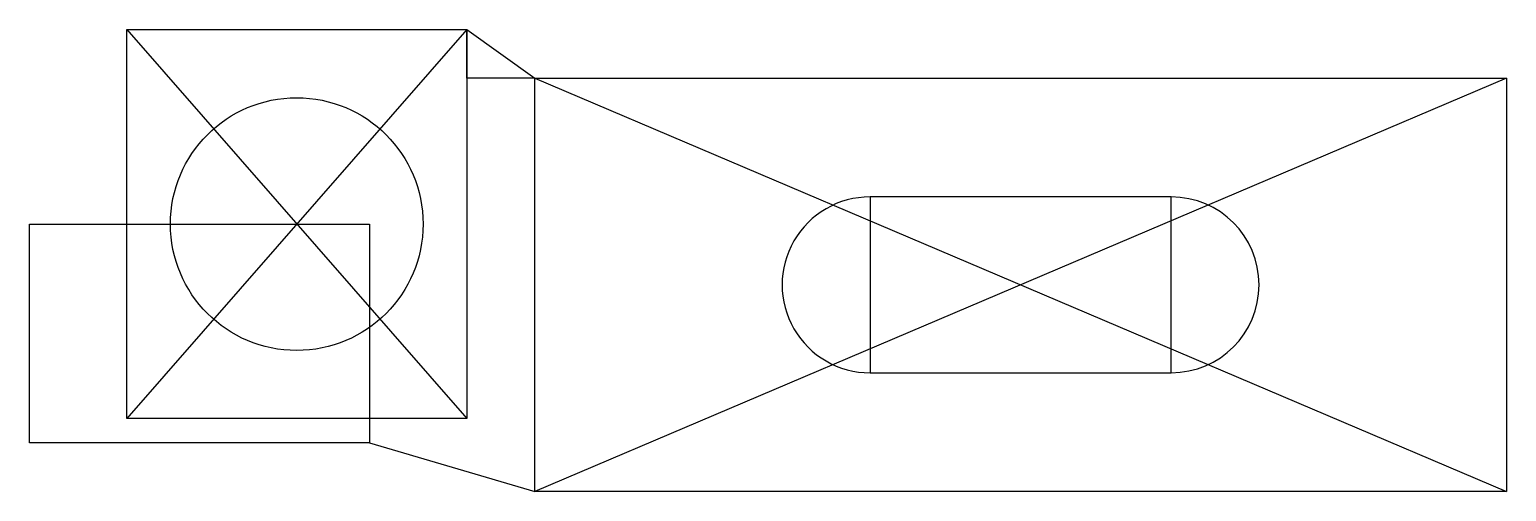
# Model space of a CAD drawing. Header units: millimetres. Extents: x -41.3 to -10.9, y -15 to -5.5.
import ezdxf

# ---------------------------------------------------------------- set-up
doc = ezdxf.new("R2010")
doc.units = ezdxf.units.MM
doc.layers.get('0').update_dxf_attribs({"linetype": 'CONTINUOUS'})

msp = doc.modelspace()

# ---------------------------------------------------------------- linework, layer by layer
for p, q in [((-39.307, -5.501), (-32.307, -13.501)), ((-32.307, -5.501), (-39.307, -13.501)), ((-32.307, -5.501), (-30.907, -6.501)), ((-32.305, -6.499), (-32.305, -5.499)), ((-30.905, -6.499), (-32.305, -6.499)), ((-30.907, -6.501), (-10.907, -15.001)), ((-10.907, -6.501), (-30.907, -15.001)), ((-34.307, -14.001), (-30.907, -15.001))]:
    msp.add_line(p, q)
for points in [[(-39.307, -5.501), (-32.307, -5.501), (-32.307, -13.501), (-39.307, -13.501)], [(-30.907, -6.501), (-10.907, -6.501), (-10.907, -15.001), (-30.907, -15.001)], [(-24.007, -8.943), (-24.007, -12.56), (-17.807, -12.56), (-17.807, -8.943)], [(-41.307, -9.501), (-34.307, -9.501), (-34.307, -14.001), (-41.307, -14.001)]]:
    msp.add_lwpolyline(points, close=True)
msp.add_circle((-35.807, -9.501), 2.6)
for centre, radius, start, end in [((-24.007, -10.751), 1.809, 89.9998, 270.0002), ((-17.807, -10.751), 1.808, -89.9998, 89.9998)]:
    msp.add_arc(centre, radius, start, end)

doc.saveas('drawing.dxf')
